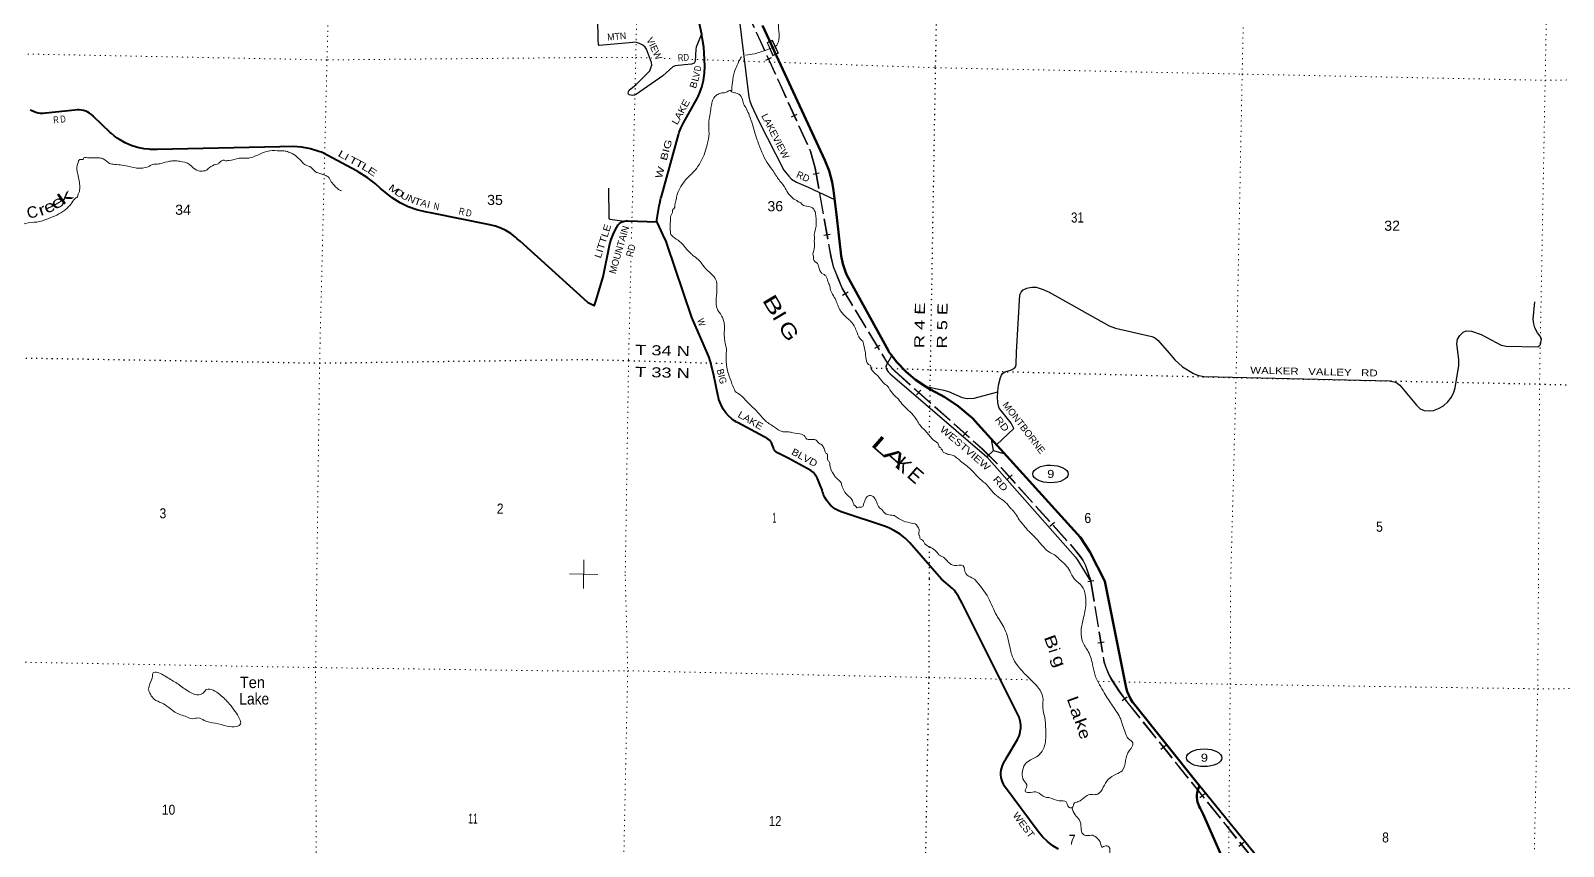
# Model space of a CAD drawing. Header units: feet. Extents: x -493433 to -244333, y 184684 to 373072.
# Drawn here: x -316036 to -289216, y 318790 to 333065 of the extents above; entities that cross this region are included whole.
import ezdxf
from ezdxf.enums import TextEntityAlignment as Align

# ---------------------------------------------------------------- set-up
doc = ezdxf.new("R2010")
doc.units = ezdxf.units.FT
doc.header["$LTSCALE"] = 60
doc.linetypes.add('DOTTED', pattern=[1.5, 0.3, -1.2])
doc.linetypes.add('LONG_DASHED', pattern=[7.5, 6, -1.5])
for name, color, linetype, lineweight in [('17', 7, 'Continuous', 25), ('23', 7, 'Continuous', 70), ('26', 7, 'Continuous', 40), ('27', 7, 'Continuous', 13), ('29', 7, 'Continuous', 25), ('30', 7, 'Continuous', 13), ('39', 7, 'Continuous', 13), ('4', 7, 'Continuous', 13), ('41', 7, 'Continuous', 13), ('59', 7, 'Continuous', 13), ('6', 7, 'DOTTED', 25), ('63', 7, 'Continuous', 25), ('7', 7, 'DOTTED', 13)]:
    doc.layers.add(name, color=color, linetype=linetype, lineweight=lineweight)

msp = doc.modelspace()

# ---------------------------------------------------------------- linework, layer by layer
at = {"layer": '17'}
for centre in [(-298190.39, 325306.55), (-295501.97, 320340.48)]:
    msp.add_ellipse(centre, major_axis=(-309.24, 1), ratio=0.500121, dxfattribs=at)
at = {"layer": '23'}
for points in [[(-297238.27, 323429.73), (-297501.01, 323945.63), (-297664.8, 324197.98), (-299065.16, 325742.53), (-299514.42, 326239.17), (-299537.11, 326264.25), (-299562.04, 326288.15), (-299588.97, 326313.98), (-299805.3, 326495.78), (-300039.45, 326653.97), (-300288.85, 326786.82), (-300364.25, 326830.29), (-300550.26, 326956.36), (-300722.08, 327101.18), (-300877.82, 327263.17), (-300994.51, 327413.21), (-301023.87, 327450.97), (-301026.15, 327459.54), (-301751.63, 328787.21), (-301776.92, 328846.54), (-301823.23, 328982.97), (-301855.02, 329123.48), (-301936.71, 329850.29), (-301985.81, 330269.67), (-302010.45, 330410.92), (-302063.6, 330609.48), (-302137.21, 330801.39), (-302985.4, 332625.47), (-302996.76, 332649.91), (-303115.62, 332905.53), (-303231.14, 333153.97)], [(-295582.59, 319848.82), (-296738.51, 321296.4), (-296752.84, 321315.39), (-296790.55, 321373.41), (-296821.99, 321435.06), (-296846.82, 321499.66), (-296864.75, 321566.49), (-297238.27, 323429.73)], [(-295095.61, 318382.4), (-295516.58, 319351.74), (-295570.67, 319457.3), (-295586.07, 319485.39), (-295602.75, 319523.82), (-295615.31, 319563.8), (-295623.63, 319604.86), (-295627.61, 319646.57), (-295627.21, 319688.47), (-295622.43, 319730.09), (-295613.33, 319770.99), (-295600, 319810.71), (-295582.59, 319848.82)]]:
    msp.add_lwpolyline(points, dxfattribs=at)
at = {"layer": '26'}
msp.add_line((-305074.34, 329721.03), (-305075.4, 329721.06), dxfattribs=at)
for points in [[(-305077.78, 329754.87), (-305036.31, 329997.7), (-305032.01, 330022.87), (-305026.29, 330047.7), (-305011.63, 330111.28), (-305005.88, 330136.23), (-304998.93, 330161.28), (-304699.41, 331239.59), (-304685.17, 331288.07), (-304652.87, 331371.97), (-304611.98, 331452.03), (-304369.82, 331890.93), (-304356.06, 331915.88), (-304344.5, 331940.93), (-304337.52, 331956.05), (-304293.11, 332073.51), (-304261.22, 332194.98), (-304242.2, 332319.12), (-304236.26, 332444.56), (-304251.35, 332674.08), (-304258.85, 332775.33), (-304285.27, 332946.56), (-304289.12, 332971.52), (-304293.92, 332996.56), (-304335.12, 333211.35)], [(-306292.69, 328315.77), (-307471.53, 329378.74), (-307496.16, 329400.95), (-307521.53, 329424.51), (-307552.17, 329452.97), (-307632.16, 329514.64), (-307718.16, 329567.61), (-307809.23, 329611.31), (-307904.36, 329645.24), (-307977.52, 329662.99), (-308002.27, 329668.99), (-308027.52, 329674.09), (-309007.96, 329871.98), (-309132.29, 329893.86), (-309277.53, 329930.05), (-309428.24, 329984.3), (-309572.46, 330054), (-309708.6, 330138.39), (-309921.44, 330307.84), (-310004.05, 330384.48), (-310029.11, 330407.72), (-310054.05, 330426.63), (-310148.24, 330498.01), (-310286.64, 330583.92), (-310311.53, 330599.37), (-310336.64, 330612.71), (-310838.02, 330879.06), (-310948.93, 330935.97), (-310993.27, 330952.73), (-311140.34, 330997.05), (-311291.23, 331025.76), (-311444.29, 331038.54), (-311676.72, 331033.67), (-313824.93, 330984.18), (-313912.31, 330987.31), (-313937.15, 330988.2), (-313962.31, 330990.64), (-314052.37, 330999.34), (-314165.64, 331022.43), (-314275.88, 331057.24), (-314381.87, 331103.37), (-314482.46, 331160.34), (-314520.79, 331186.7), (-314548.51, 331205.76), (-314570.79, 331221.13), (-314624.03, 331263.42), (-314644.7, 331281.36), (-314934.86, 331563.09), (-314943.46, 331571.84), (-314972.33, 331597.42), (-315003.71, 331619.84), (-315037.27, 331638.86), (-315072.64, 331654.27), (-315109.42, 331665.89), (-315147.21, 331673.61), (-315185.6, 331677.34), (-315224.17, 331677.03), (-315262.5, 331672.69), (-315770.71, 331619.32), (-315774.57, 331618.85), (-315818.3, 331616.01), (-315862.08, 331617.76), (-315905.45, 331624.08), (-315947.91, 331634.89), (-315989.01, 331650.09), (-316028.3, 331669.5), (-316040.34, 331677.11)], [(-306292.69, 328315.77), (-306197.74, 328265.29), (-306173.46, 328251.74), (-306163.44, 328278.67), (-306144.38, 328329.87), (-306015.07, 328755.33), (-305898.32, 329337.09), (-305878.54, 329410.73), (-305845.44, 329499.53), (-305803.23, 329584.38), (-305752.38, 329664.36), (-305742.13, 329677.18), (-305729.66, 329689.92), (-305715.93, 329701.29), (-305701.08, 329711.15), (-305685.28, 329719.41), (-305668.71, 329725.98), (-305651.54, 329730.77), (-305641.18, 329732.53), (-305616.18, 329734.87), (-305591.18, 329734.23), (-305075.4, 329721.06)], [(-305075.4, 329721.06), (-305075.61, 329721.57), (-305077.43, 329727.74), (-305078.6, 329734.06), (-305079.11, 329740.48), (-305078.94, 329746.91), (-305078.1, 329753.29), (-305077.78, 329754.88)], [(-300094.92, 323468.03), (-300653.53, 324104.22), (-300734.12, 324182.86), (-300822.49, 324252.64), (-300917.66, 324312.81), (-301018.61, 324362.69), (-301096.38, 324392.66), (-301817.49, 324633.93), (-301852.29, 324645.34), (-301902.98, 324667), (-301951.12, 324693.84), (-301996.2, 324725.56), (-302037.72, 324761.83), (-302075.22, 324802.23), (-302108.29, 324846.34), (-302136.56, 324893.66), (-302159.74, 324943.67), (-302169.02, 324970.83), (-302177.55, 324995.79), (-302184.51, 325020.83), (-302185.35, 325023.86), (-302188.06, 325030.89), (-302197.6, 325055.65), (-302208.36, 325080.89), (-302270.15, 325225.79), (-302280.85, 325250.88), (-302294.2, 325275.79), (-302302.41, 325289.47), (-302319.09, 325311.63), (-302338, 325331.92), (-302358.93, 325350.13), (-302381.65, 325366.04), (-302767.73, 325575.78), (-302943, 325663.17), (-302967.94, 325675.61), (-302993, 325692.2), (-302995.7, 325694.3), (-303006.09, 325704.31), (-303015.38, 325715.34), (-303023.46, 325727.29), (-303030.25, 325740.01), (-303031.15, 325742.23), (-303039.64, 325767.18), (-303049.99, 325792.23), (-303063.34, 325824.53), (-303073.68, 325849.55), (-303091.04, 325874.53), (-303091.78, 325875.58), (-303109.99, 325896.33), (-303130.27, 325915.06), (-303151.12, 325930.62), (-303165.57, 325939.32), (-303201.12, 325957.86), (-303273.82, 325995.76), (-303668.23, 326205.57), (-303688.76, 326216.28), (-303692.6, 326218.74), (-303717.53, 326234.68), (-303742.6, 326253.54), (-303768.08, 326272.71), (-303822.13, 326322.3), (-303870.69, 326377.27), (-303913.24, 326437.01), (-303949.31, 326500.87), (-303978.51, 326568.16), (-303992.66, 326613.13), (-304001.92, 326642.58), (-304006.17, 326663.13), (-304087.85, 327057.99), (-304146.46, 327288.21), (-304163.13, 327344), (-304192.07, 327416), (-304468.86, 328047.64), (-304903.42, 329339.78), (-304917.64, 329382.01), (-304937.11, 329424.84), (-305066.44, 329704.67), (-305070.08, 329709.97), (-305073.15, 329715.63), (-305075.4, 329721.06)], [(-298048.47, 318737.9), (-298149.65, 318801.71), (-298243.61, 318875.74), (-298329.31, 318959.19), (-298405.82, 319051.13), (-298992.13, 319841.66), (-299013.15, 319878), (-299030.26, 319916.34), (-299043.27, 319956.26), (-299052.04, 319997.32), (-299056.47, 320039.06), (-299056.5, 320081.05), (-299052.15, 320122.8), (-299043.46, 320163.88), (-299030.52, 320203.82), (-299013.48, 320242.19), (-298992.52, 320278.56), (-298983.34, 320292.11), (-298946.81, 320355.63), (-298768.3, 320659.6), (-298766.75, 320662.51), (-298745.57, 320708.25), (-298729.29, 320755.96), (-298718.08, 320805.1), (-298712.08, 320855.15), (-298711.33, 320905.55), (-298715.86, 320955.76), (-298725.61, 321005.21), (-298740.48, 321053.38), (-298760.3, 321099.72), (-299736.6, 323048.47), (-299799.44, 323159.67), (-299843.75, 323231.08), (-299850.51, 323241.36), (-299875.93, 323274.81), (-299904.7, 323305.42), (-300094.92, 323468.03)], [(-294415.41, 318413.36), (-295582.59, 319848.82)]]:
    msp.add_lwpolyline(points, dxfattribs=at)
at = {"layer": '29'}
msp.add_line((-299188.83, 325720.22), (-298987.21, 325656.56), dxfattribs=at)
for points in [[(-303741.01, 333666), (-303651.97, 333369.52), (-303470.53, 331899.35), (-303449.93, 331833.51), (-303420.89, 331754.49), (-303294.02, 331482.34), (-302855.45, 330625.44), (-302771.35, 330516.98), (-302721.71, 330467.31), (-302633.64, 330414.09), (-302432.85, 330324.44), (-301967.11, 330109.97)], [(-304300.05, 332992.02), (-304388.99, 332778.85), (-304395.98, 332738.93), (-304409.68, 332532.6), (-304426.23, 332499.27), (-304469.67, 332480.86), (-304593.95, 332466.93), (-304755.14, 332451.89), (-304797.94, 332431.42), (-304974.89, 332274.05), (-305435.49, 331953.81), (-305470.87, 331936.61), (-305510.18, 331932.47), (-305530.86, 331934.54), (-305560.44, 331942.66), (-305574.3, 331953.16), (-305582.58, 331963.51), (-305577.08, 331999.62), (-305561.89, 332021.45), (-305443.16, 332125.69), (-305241.17, 332318.82), (-305204.03, 332362.91), (-305181.27, 332412.57), (-305168.86, 332462.24), (-305170.01, 332506.99), (-305259.87, 332739.54), (-305283.72, 332778.38), (-305321.93, 332809.91), (-305383.99, 332838.88), (-305431.57, 332857.5), (-305456.39, 332861.64), (-305498.79, 332860.29), (-306089.28, 332807.78), (-306099.72, 332820.25), (-306104.89, 332905.11), (-306112.14, 333281.74)], [(-305926.09, 330311.63), (-305917.34, 329788.24), (-305915.62, 329774.06), (-305901.83, 329765.64), (-305644.63, 329732.67)], [(-299111.55, 326746.27), (-299098.97, 326861.69), (-299066.47, 326994.82), (-299049.92, 327036.22), (-299030.15, 327066.34), (-299012.68, 327079.68), (-298983.73, 327094.16), (-298869.75, 327127.14), (-298818.24, 327160.38), (-298797.55, 327189.35), (-298790.81, 327226.25), (-298787.45, 327436.25), (-298725.54, 328442.75), (-298704.45, 328491.03), (-298667.22, 328528.28), (-298605.16, 328561.39), (-298551.33, 328571.9), (-298514.14, 328577.95), (-298439.67, 328577.95), (-298319, 328536.03), (-298216.26, 328486.89), (-297161.02, 327898.24), (-297053.7, 327857.78), (-296416.57, 327712.92), (-296367.98, 327693.4), (-296313.14, 327650.84), (-296113.6, 327418.64), (-296015.26, 327303.17), (-295882.87, 327183.14), (-295690.38, 327063.08), (-295618.09, 327034.15), (-295506.69, 327012.22), (-292262.8, 326938.95), (-292146.96, 326914.11), (-292080.15, 326863.46), (-291787.03, 326508.51), (-291718.76, 326448.78), (-291650.5, 326417.45), (-291563.62, 326409.18), (-291489.15, 326417.45), (-291400.99, 326451.26), (-291315.39, 326500.23), (-291236.78, 326570.59), (-291170.58, 326653.37), (-291130.22, 326739.7), (-291108.53, 326814.78), (-291046.47, 327207.98), (-291045.29, 327309.32), (-291078.41, 327586.86), (-291067.15, 327663.25), (-291029.92, 327729.47), (-290967.86, 327787.42), (-290913.88, 327809.16), (-290823.06, 327803.97), (-290656.05, 327748.44), (-290301.77, 327559.78), (-290214.88, 327543.95), (-289664.64, 327530.8), (-289643.95, 327543.22), (-289614.99, 327572.19), (-289598.44, 327667.39), (-289619.13, 327721.19), (-289670.09, 327775.32), (-289714.29, 327861.91), (-289734.97, 327932.27), (-289744.44, 328013.44), (-289712.48, 328319.72)], [(-300967.85, 327378.94), (-301058.16, 327215.57), (-301068.9, 327183.13), (-301066.83, 327158.3), (-301054.42, 327127.26), (-301029.6, 327092.08), (-300998.56, 327058.97), (-300913.12, 326989.89), (-299305.69, 325606.05), (-297751.92, 323853.83), (-297709.47, 323793.42), (-297489.17, 323433.07)], [(-300373.39, 326836.48), (-300055.12, 326776.08), (-299972.52, 326750.63), (-299736.69, 326647.25), (-299649.82, 326626.47), (-299527.91, 326634.17), (-299111.55, 326746.27)], [(-299132.44, 325816.9), (-298832.34, 326105.29), (-298880.36, 326193.31), (-299086.67, 326460.85), (-299100.6, 326501.27), (-299109.91, 326560.25), (-299114.83, 326648.64), (-299111.55, 326746.27)], [(-299305.69, 325606.05), (-299188.83, 325720.22), (-299222.28, 325916.22)]]:
    msp.add_lwpolyline(points, dxfattribs=at)
at = {"layer": '39'}
msp.add_line((-303714.75, 331976.43), (-303771.94, 331995.79), dxfattribs=at)
for centre, radius, start, end in [((-301343.99, 324843.11), 87.19, 21.63669, 152.16821), ((-300670.05, 324286.36), 185.22, 14.76431, 53.5414)]:
    msp.add_arc(centre, radius, start, end, dxfattribs=at)
for points in [[(-303174.53, 335631.29), (-303198.74, 335493.92), (-303218.93, 335433.31), (-303279.56, 335316.12), (-303328.1, 335271.67), (-303404.98, 335247.4), (-303433.29, 335223.15), (-303461.58, 335166.57), (-303465.59, 335097.9), (-303469.62, 335073.65), (-303489.82, 335021.12), (-303538.35, 334956.46), (-303570.71, 334932.21), (-303675.9, 334891.77), (-303736.57, 334843.27), (-303772.95, 334774.57), (-303760.77, 334705.9), (-303708.1, 334596.83), (-303683.76, 334503.92), (-303679.69, 334463.52), (-303614.84, 334301.93), (-303594.51, 334193.32), (-303497.3, 334031.28), (-303444.66, 333974.73), (-303262.47, 333841.46), (-303141.01, 333768.78), (-303072.2, 333744.56), (-303043.87, 333740.54), (-303015.54, 333732.46), (-303003.4, 333736.51), (-302971.02, 333728.44), (-302914.37, 333744.61), (-302894.14, 333740.58), (-302869.84, 333708.27), (-302865.77, 333679.99), (-302857.63, 333607.27), (-302861.64, 333550.7), (-302893.94, 333413.33), (-302934.35, 333320.4), (-302946.45, 333259.79), (-302946.43, 333235.55), (-302950.43, 333150.7), (-302938.17, 332956.78), (-302950.26, 332884.05), (-302966.43, 332835.57), (-303002.82, 332791.12), (-303004.39, 332790.49)], [(-303596.79, 332605.55), (-303601.63, 332601.04), (-303621.85, 332568.71), (-303718.84, 332350.51), (-303755.14, 332160.62), (-303771.23, 331994.97)], [(-303004.39, 332790.49), (-303152.51, 332730.47), (-303371.01, 332661.72), (-303524.86, 332635.18)], [(-303771.23, 331994.97), (-303775.29, 332007.09), (-303807.67, 332015.16), (-303848.11, 331994.94), (-303916.9, 331974.73), (-303941.19, 331974.71), (-304009.96, 331950.45), (-304074.69, 331897.91), (-304098.94, 331853.46), (-304119.13, 331788.81), (-304135.25, 331687.81), (-304171.5, 331409.03), (-304167.34, 331215.11), (-304179.43, 331150.46), (-304203.65, 331045.42), (-304320.82, 330750.45), (-304381.46, 330657.51), (-304474.48, 330556.48), (-304510.88, 330520.11), (-304567.5, 330463.53), (-304656.45, 330338.26), (-304725.15, 330196.83), (-304741.28, 330107.95), (-304761.46, 330019.06), (-304785.69, 329942.29), (-304797.83, 329934.21), (-304801.85, 329897.85), (-304822.06, 329849.36), (-304842.23, 329744.31), (-304842.1, 329534.24), (-304838.03, 329509.99), (-304797.53, 329461.53), (-304680.12, 329376.73), (-304473.6, 329154.59), (-304429.06, 329118.25), (-304331.89, 329037.48), (-304250.89, 328932.47), (-304125.37, 328807.27), (-304040.31, 328694.18), (-304028.13, 328629.54), (-304031.93, 328233.62), (-304023.82, 328201.31), (-303946.86, 328076.09), (-303918.49, 328015.51), (-303898.11, 327789.28), (-303902.14, 327761), (-303889.92, 327639.81), (-303891.51, 327617.4)], [(-303714.75, 331976.43), (-303702.42, 331974.79), (-303601.21, 331914.23), (-303568.77, 331805.16), (-303524.21, 331720.33), (-303430.99, 331502.19), (-303333.67, 331183.06), (-303293.13, 331073.99), (-303127, 330722.56), (-303017.65, 330573.11), (-302969.03, 330492.33), (-302847.53, 330334.81), (-302786.76, 330229.78), (-302721.97, 330157.09), (-302665.29, 330108.62), (-302620.76, 330084.39), (-302604.56, 330068.24), (-302560.04, 330052.1), (-302551.94, 330039.98), (-302353.6, 329963.28), (-302317.14, 329910.78), (-302304.98, 329874.42), (-302292.79, 329781.5), (-302292.71, 329644.14), (-302320.91, 329450.21), (-302316.84, 329417.9), (-302324.92, 329389.61), (-302320.85, 329349.21), (-302332.91, 329219.93), (-302345.01, 329143.16), (-302336.89, 329114.89), (-302336.87, 329070.45), (-302268.49, 328989.14)], [(-314565.54, 330724.08), (-314305.38, 330688.16), (-314144.11, 330656.87), (-314057.25, 330664.42), (-313954.08, 330696.11), (-313905.44, 330724.09), (-313848.87, 330729.8), (-313749.89, 330741.32), (-313608.32, 330778.84), (-313545.69, 330786.54), (-313525.49, 330788.44), (-313432.69, 330779.79), (-313253.42, 330722.13), (-313213.3, 330685.53), (-313098.76, 330610.09), (-313009.94, 330609.55), (-312979.63, 330613.4), (-312910.63, 330665.49), (-312793.16, 330723.36), (-312750.67, 330737.24), (-312712.05, 330777.4), (-312677.6, 330795.37), (-312651.35, 330797.23), (-312629.21, 330787), (-312572.64, 330794.73), (-312562.54, 330794.67), (-312388.68, 330831.99), (-312322.04, 330835.62), (-312219.09, 330835), (-312176.63, 330844.84), (-311976.22, 330926.43), (-311848.81, 330962.01), (-311681.24, 330963), (-311582.37, 330958.36), (-311542.06, 330948.01), (-311461.53, 330917.22), (-311252.82, 330736.16), (-311226.73, 330715.8), (-311128.11, 330672.77), (-311094.05, 330634.19), (-311007.65, 330575.08), (-310941.17, 330556.5), (-310925.06, 330550.34), (-310854.61, 330521.62), (-310812.44, 330489.05), (-310788.52, 330444.45), (-310724.5, 330361.24), (-310616.11, 330269.69), (-310595.97, 330263.5)], [(-320182.91, 323747.76), (-320180.32, 323763.15), (-320168.02, 323791.36), (-320159.93, 323793.33), (-320143.2, 323878.07), (-320091.74, 324025.2), (-320048.27, 324184.51), (-319980.59, 324341.65), (-319953.04, 324533.37), (-319935.01, 324812.01), (-319940.01, 324965.56), (-319920.55, 325157.32), (-319887.32, 325294.48), (-319854.22, 325411.43), (-319753.43, 325687.55), (-319751.29, 325705.71), (-319714.26, 325808.51), (-319670.47, 326014.26), (-319661.96, 326078.86), (-319612.19, 326272.46), (-319573.14, 326375.25), (-319556.17, 326496.34), (-319543.71, 326546.76), (-319550.83, 326688.19), (-319529.6, 326841.58), (-319508.9, 326918.22), (-319496.04, 327027.21), (-319432.72, 327137.93), (-319379.53, 327240.62), (-319344.49, 327347.46), (-319295.58, 327415.84), (-319283.34, 327433.95), (-319232.36, 327508.38), (-319045.22, 327719.34), (-318996.53, 327755.4), (-318671.61, 328040.26), (-318610.63, 328102.51), (-318572.08, 328130.56), (-318503.61, 328200.65), (-318468.2, 328236.08), (-318366.92, 328319.19), (-318257.4, 328395.28), (-318115.56, 328473.21), (-317890.93, 328554.66), (-317619.75, 328656.02), (-317500.2, 328721.96), (-317429.43, 328739.71), (-317405.14, 328749.66), (-317374.81, 328757.56), (-317277.52, 328813.53), (-317234.52, 328904.16), (-317222.33, 328914.19), (-317171.37, 328988.61), (-317068.13, 329030.41), (-317039.73, 329050.43), (-316974.61, 329126.8), (-316904.59, 329330.39), (-316869.93, 329380.67), (-316859.81, 329384.65), (-316778.73, 329434.67), (-316712.03, 329446.38), (-316669.21, 329508.73), (-316658.99, 329526.85), (-316601.91, 329609.32), (-316553.29, 329635.29), (-316436.29, 329622.46), (-316367.71, 329615.98), (-316248.31, 329659.7), (-316201.82, 329667.49), (-316131.02, 329689.28), (-315926.95, 329716.32), (-315829.91, 329737.95), (-315771.22, 329759.81), (-315471.51, 329899.38), (-315408.58, 329949.5), (-315385.18, 329972.21), (-315333.36, 330027.82), (-315258, 330126.34), (-315211.25, 330172.52), (-315209.12, 330188.67), (-315188.6, 330237.02), (-315178.11, 330295.53), (-315204.81, 330523.95), (-315226.25, 330635.18), (-315201.05, 330778.45), (-315188.79, 330800.6), (-315160.46, 330810.52), (-315124.12, 330812.32), (-315111.96, 330818.3), (-315111.89, 330828.41), (-315035.11, 330840.06), (-314857.46, 330841), (-314829.22, 330836.78), (-314768.74, 330824.29), (-314656.26, 330742.81), (-314565.54, 330724.08)], [(-302268.49, 328989.14), (-302248.25, 328943.3), (-302223.87, 328866.96), (-302188.67, 328814.69), (-302140.49, 328788.69), (-302107.34, 328753.89)], [(-302107.34, 328753.89), (-302073.57, 328650.37), (-302049.25, 328585.74), (-302045.18, 328549.38), (-302004.66, 328452.43), (-301947.95, 328351.45), (-301911.47, 328258.54), (-301858.8, 328157.56), (-301733.27, 328020.25), (-301708.98, 328000.05), (-301668.48, 327959.67), (-301575.31, 327781.93), (-301490.24, 327644.6), (-301474.04, 327632.49), (-301469.98, 327616.32), (-301433.48, 327458.78), (-301348.34, 327208.33), (-301340.25, 327204.29), (-301336.19, 327176.02), (-301307.82, 327119.47), (-301267.33, 327071), (-301210.64, 327022.54), (-301117.51, 326909.45), (-301044.62, 326840.79), (-300955.52, 326719.62), (-300906.93, 326667.12), (-300874.54, 326638.85), (-300789.5, 326533.83), (-300566.79, 326303.63), (-300457.44, 326142.07), (-300360.26, 326041.1), (-300234.73, 325899.74), (-300149.71, 325818.97), (-300125.39, 325770.5), (-300101.11, 325754.34), (-300101.1, 325734.14), (-300093, 325734.15), (-300076.79, 325701.83), (-300028.22, 325669.52), (-299959.41, 325645.31), (-299910.85, 325637.25), (-299785.35, 325552.44), (-299607.21, 325407.06), (-299437.16, 325233.4), (-299287.35, 325096.08), (-299165.87, 324954.73), (-298931.05, 324760.87), (-298898.66, 324716.45), (-298858.16, 324680.1), (-298720.47, 324482.19), (-298675.93, 324429.69), (-298590.89, 324324.68), (-298481.57, 324219.67), (-298303.4, 324017.73), (-298210.28, 323936.96), (-298121.24, 323892.54), (-298036.21, 323815.81)], [(-303891.51, 327617.4), (-303878.16, 327575.86), (-303872.54, 327542.04), (-303862.53, 327501.66), (-303861.32, 327477.64), (-303861.37, 327455.76)], [(-303861.37, 327455.76), (-303865.92, 327291.93), (-303825.53, 327060.56), (-303763.55, 326886.08), (-303707.44, 326750.7)], [(-302802.99, 326041.58), (-302885.86, 326048.01), (-303017.29, 326126.04), (-303175.08, 326234.53), (-303315.62, 326391.17), (-303482.38, 326552.05), (-303614.08, 326686.89), (-303707.44, 326750.7)], [(-302802.99, 326041.58), (-302772.06, 326044.4), (-302735.64, 326036.33), (-302573.76, 326008.1), (-302484.7, 325959.65), (-302472.54, 325931.38), (-302371.37, 325911.21), (-302355.17, 325911.22), (-302290.43, 325899.11), (-302262.07, 325862.77), (-302193.25, 325814.31), (-302152.75, 325753.72), (-302136.54, 325709.29)], [(-302136.54, 325709.29), (-302112.23, 325664.86), (-302100.08, 325656.78), (-302091.95, 325592.14), (-302079.79, 325539.63), (-302063.58, 325519.43), (-302051.4, 325454.8), (-301982.51, 325297.26), (-301946.07, 325244.76), (-301885.33, 325192.26), (-301848.88, 325139.76), (-301840.77, 325107.44), (-301800.24, 325010.49), (-301788.09, 324986.26), (-301654.47, 324840.87), (-301609.89, 324747.97), (-301585.61, 324727.77), (-301585.6, 324715.66), (-301545.14, 324723.74), (-301484.44, 324731.85), (-301460.19, 324776.29), (-301421.09, 324883.82)], [(-301262.94, 324875.26), (-301253.86, 324857.15), (-301229.56, 324812.72), (-301184.98, 324715.77), (-301164.75, 324703.66), (-301087.8, 324618.84), (-300990.67, 324586.56), (-300905.68, 324570.42), (-300873.29, 324546.2), (-300559.98, 324435.32)], [(-300490.94, 324333.56), (-300488.73, 324303.92), (-300488.69, 324231.2), (-300480.58, 324223.13), (-300472.46, 324174.65), (-300448.17, 324162.54), (-300387.42, 324085.8), (-300342.9, 324049.46), (-300261.94, 324009.08), (-300168.82, 323928.31), (-300132.37, 323883.89), (-300091.9, 323863.7), (-299997.48, 323784.47), (-299941.72, 323732.2), (-299872.02, 323707.81), (-299718.69, 323697.35), (-299673.38, 323564.92), (-299565.12, 323489.5), (-299522.67, 323465.58), (-299513.71, 323460.2)], [(-298036.21, 323815.81), (-297849.96, 323609.83), (-297772.99, 323468.46), (-297740.53, 323436.67)], [(-299513.71, 323460.2), (-299276.22, 323135.67), (-299131.85, 322829.55), (-298992.87, 322594.11), (-298902.98, 322282.46), (-298838.4, 322069.93), (-298740.96, 321921.67), (-298579.25, 321748.57), (-298397.53, 321557.11), (-298324.35, 321403.03), (-298324.09, 321211.31), (-298291.33, 321045.52), (-298273.16, 320827.39), (-298293.81, 320553.13), (-298406.31, 320376.63), (-298538.03, 320303.24), (-298635.49, 320227.5), (-298683.28, 320072.57), (-298658.25, 319943.17), (-298602.73, 319841.73), (-298633.74, 319757.27), (-298575.52, 319730.47), (-298444.36, 319743.33), (-298334.08, 319677.68), (-298275.87, 319648.87), (-298203.37, 319640.09), (-298040.55, 319588.07), (-297913.71, 319568.67), (-297894.03, 319516.01), (-297850.16, 319463.12), (-297801.64, 319478.8), (-297780.96, 319535.1), (-297704.01, 319572.7), (-297586.33, 319654.3), (-297503.29, 319695.88), (-297448.86, 319695.35), (-297368.15, 319702.64), (-297266.23, 319824.76), (-297178.29, 319961.13), (-297038.35, 320052.61), (-296934.96, 320114.17), (-296876.9, 320291.2), (-296812.84, 320462.11), (-296753.56, 320550.33), (-296749.09, 320598.72), (-296825.03, 320672.11), (-296890.33, 320805.93), (-296933.54, 320931.47), (-296961.01, 321014.48), (-297104.03, 321247.94), (-297249.1, 321477.38), (-297399.75, 321759.35), (-297448.45, 321945.49), (-297530.81, 322198.54), (-297630, 322375.07), (-297654.69, 322540.79), (-297618.37, 322764.45), (-297569.55, 323032.38), (-297576.47, 323157.56), (-297619.46, 323307.32), (-297740.53, 323436.67)], [(-313977.08, 321538.25), (-313945.23, 321644.9), (-313903.06, 321767.55), (-313892.11, 321826), (-313863.64, 321839.73), (-313821.32, 321835.08), (-313613, 321724.98), (-313428.96, 321611.19), (-313237.09, 321481.11), (-313090.29, 321442.62), (-313013.07, 321477.88), (-312951.63, 321537.62), (-312844.88, 321521.94), (-312722.87, 321445.41), (-312555.74, 321279.32), (-312454.72, 321148.54), (-312381.85, 321024.22), (-312363.01, 320933.01), (-312428.27, 320887.48), (-312599.76, 320893.99), (-312806.95, 320943.45), (-312997.96, 320994.7), (-313104.33, 321036.65), (-313199.39, 321023.88), (-313307.93, 321055.75), (-313510.58, 321139.5), (-313620.39, 321221.92), (-313746.41, 321300.52), (-313874.65, 321365.01), (-313940.01, 321450.83), (-313977.08, 321538.25)], [(-297813.84, 319466.81), (-297760.58, 319339.15), (-297682.79, 319247.59), (-297655.8, 319112.11), (-297626.52, 319006.89), (-297552.19, 318977.92), (-297451.34, 318983), (-297369.19, 318927.71), (-297313.52, 318842.42), (-297291.93, 318777.63), (-297221.17, 318799.14), (-297160.97, 318768.29), (-297151.58, 318693.53), (-297136.11, 318620.73), (-297035.82, 318565.27), (-296907.54, 318483.31), (-296818.02, 318351.27), (-296724, 318271.65), (-296649.85, 318222.5), (-296574.62, 318292.41), (-296461.3, 318337.72), (-296296.04, 318332.09), (-296161.43, 318280.33), (-296048.21, 318095.59), (-295943.41, 317870.57), (-295837.6, 317756.54), (-295804.64, 317612.94), (-295739.04, 317511.4), (-295632.64, 317461.94), (-295585.42, 317334.34), (-295598.4, 317237.6), (-295504.6, 317133.77), (-295261.54, 317036.57), (-295169.18, 316995.31), (-295156.16, 316876.12), (-295209.77, 316745.47), (-295168.21, 316660.3), (-295069.4, 316663.38), (-294988.87, 316650.5), (-294896.65, 316588.88)]]:
    msp.add_spline(points, degree=3, dxfattribs=at)
at = {"layer": '4'}
for p, q in [((-306354.93, 323803.28), (-306361.46, 323303.32)), ((-306108.21, 323550.03), (-306608.17, 323556.56))]:
    msp.add_line(p, q, dxfattribs=at)
at = {"layer": '59'}
for points in [[(-303047.49, 332627.13), (-303150.77, 332857.13), (-303103.07, 332878.55), (-303054.17, 332900.51), (-302950.9, 332670.5), (-302996.76, 332649.91)], [(-303140.19, 332853.11), (-303099.79, 332871.25), (-303058.19, 332889.93), (-302961.48, 332674.52), (-303000.04, 332657.21), (-303043.47, 332637.71)]]:
    msp.add_lwpolyline(points, close=True, dxfattribs=at)
at = {"layer": '6'}
for p, q in [((-306306.51, 327311.18), (-305573.04, 327292.28)), ((-305573.04, 327292.28), (-303861, 327240.41)), ((-300313.74, 324034.44), (-300315.39, 323471))]:
    msp.add_line(p, q, dxfattribs=at)
for points in [[(-300108.05, 337673.03), (-300206.11, 332416.73), (-300296.06, 327132.36)], [(-316298.36, 327339.55), (-310979.93, 327248.5), (-306306.51, 327311.18)], [(-301330.99, 327163.74), (-300296.06, 327132.36), (-300313.87, 325989.13)], [(-300296.06, 327132.36), (-294942.23, 326992.45), (-289632.93, 326880.56), (-284347.9, 326736.13)], [(-300315.39, 323471), (-300321, 321744.95), (-300419, 316363.95), (-300518, 310970.95), (-300606, 305637.95), (-300617.28, 305030.52)]]:
    msp.add_lwpolyline(points, dxfattribs=at)
at = {"layer": '63'}
for p, q in [((-303174.25, 332548.53), (-303073.55, 332594.29)), ((-302724.3, 331558.11), (-302623.6, 331603.86)), ((-302345.64, 330556.34), (-302236.74, 330575.71)), ((-302155.08, 329485.31), (-302046.18, 329504.69)), ((-301827.49, 328437.07), (-301732.88, 328494.39)), ((-301263.81, 327506.66), (-301169.21, 327563.98)), ((-300532.03, 326693.25), (-300458.66, 326776.02)), ((-299717.97, 325971.66), (-299644.6, 326054.43)), ((-298943.52, 325217.25), (-298861.24, 325291.18)), ((-298199.63, 324391.31), (-298117.36, 324465.24)), ((-297538.82, 323423.78), (-297429.68, 323441.75)), ((-297362.12, 322350.39), (-297252.98, 322368.35)), ((-296937.65, 321343.41), (-296848.63, 321409.06)), ((-296257.65, 320491.71), (-296171.4, 320560.96)), ((-295576.6, 319643.44), (-295490.35, 319712.69)), ((-294895.55, 318795.17), (-294809.3, 318864.41))]:
    msp.add_line(p, q, dxfattribs=at)
at = {"layer": '63', "linetype": 'LONG_DASHED'}
for points in [[(-306137.78, 339563.97), (-303524.31, 333451.07), (-302392.24, 330959.18), (-302308.61, 330659.92), (-302030.31, 329095.72), (-301990.47, 328938.6), (-301896.2, 328697.43), (-301839.13, 328561.66), (-301046.69, 327253.66), (-300908.58, 327107.1), (-300551.91, 326783.84), (-299374.45, 325740.12), (-299045.64, 325412.58), (-297785.78, 324010.54), (-297672.29, 323867.55), (-297621.67, 323795.81), (-297575.23, 323702.88), (-297485.28, 323434.37)], [(-297485.12, 323433.74), (-297251.45, 322014.25), (-297213.1, 321905.74), (-297165.75, 321788.53), (-297124.6, 321714.83), (-296983.25, 321497.26), (-296851.69, 321318.83), (-293649.18, 317329.97)]]:
    msp.add_lwpolyline(points, dxfattribs=at)
at = {"layer": '63', "linetype": 'LONG_DASHED', "lineweight": 13}
for points in [[(-306137.55, 339565.42), (-303528.06, 333449.42), (-302396.1, 330957.77), (-302312.61, 330659.01), (-302034.32, 329094.86), (-301994.38, 328937.34), (-301900, 328695.89), (-301842.79, 328559.79), (-301049.97, 327251.16), (-300911.45, 327104.17), (-300554.65, 326780.79), (-299377.26, 325737.13), (-299048.61, 325409.76), (-297788.91, 324007.89), (-297675.57, 323865.09), (-297625.2, 323793.7), (-297579.03, 323701.3), (-297489.17, 323433.07)], [(-297489.17, 323433.07), (-297255.44, 322013.23), (-297216.94, 321904.29), (-297169.46, 321786.76), (-297128.11, 321712.71), (-296986.62, 321494.92), (-296854.94, 321316.33), (-293652.54, 317327.6)]]:
    msp.add_lwpolyline(points, dxfattribs=at)
at = {"layer": '7'}
for p, q in [((-305340.74, 337868.75), (-305446.67, 332596.27)), ((-306233.82, 332595.81), (-305446.67, 332596.27)), ((-305446.67, 332596.27), (-305523.72, 329362.57)), ((-305446.67, 332596.27), (-305163.71, 332586.58)), ((-304952.81, 332579.35), (-304779.24, 332573.4)), ((-304466.16, 332562.68), (-300206.11, 332416.73)), ((-300206.11, 332416.73), (-294835.64, 332304.5)), ((-305531.57, 329032.86), (-305573.04, 327292.28)), ((-305573.04, 327292.28), (-305631.13, 323543.31))]:
    msp.add_line(p, q, dxfattribs=at)
for points in [[(-289140.24, 353515.11), (-289238.73, 348172.28), (-289349.36, 342818.55), (-289435.71, 337505.47), (-289534.2, 332196.65), (-289632.93, 326889.64), (-289652.45, 323328.71)], [(-294618.89, 342967.82), (-294721.19, 337622.4), (-294835.64, 332304.5), (-294942.23, 327001.53), (-295038.41, 323400.45)], [(-310699.07, 337833.13), (-310850.4, 332553.62), (-310979.88, 327257.58), (-311027.42, 323617.99)], [(-306233.82, 332595.81), (-310850.4, 332553.62), (-316271.91, 332659.42)], [(-294837.1, 332304.49), (-289534.2, 332196.65), (-284236.91, 332270.38)], [(-311365.49, 300500.88), (-311189.35, 305785.1), (-311055.72, 311179.09), (-311034.41, 316609.28), (-311049.42, 321918.91), (-311027.42, 323617.99)], [(-305631.13, 323543.31), (-305588, 321862.95), (-305660.71, 318428.12)], [(-295172.6, 312467.17), (-295093, 316239.95), (-295046, 321625.95), (-295038.41, 323400.45)], [(-289652.45, 323328.71), (-289664, 321546.95), (-289778, 316087.95), (-289871, 310766.95), (-289966, 305483.95), (-290109, 300167.95), (-290215, 294802.95)], [(-332269.48, 322257.35), (-326944.92, 322155.82), (-321568.97, 322124.7), (-316309.32, 322014.73), (-311049.42, 321918.91), (-306381.58, 321853.77)], [(-306381.58, 321853.77), (-305588, 321862.95), (-300321, 321744.95), (-298543.79, 321704.86)], [(-297356.47, 321678.07), (-295046, 321625.95), (-289664, 321546.95), (-284265, 321577.95), (-278865, 321444.95), (-275745.93, 321383.78)]]:
    msp.add_lwpolyline(points, dxfattribs=at)

# ---------------------------------------------------------------- texts
at = {"layer": '17', "width": 1.2}
for p in [(-298185.29, 325238.24), (-295496.86, 320272.17)]:
    msp.add_text(' 9 ', height=140, dxfattribs=at).set_placement(p, align=Align.CENTER)
at = {"layer": '27'}
for s, rotation, width, p in [('V', 79.726, 0.95, (-304327.12, 332285.43)), ('D', 83.726, 0.75, (-304305.76, 332397.69)), ('B', 71.475, 1.1, (-304379.67, 332098.75)), ('L', 75.601, 1.1, (-304344.96, 332212.74)), ('L', 330.479, 1.5, (-310612.72, 330844.96)), ('I', 330.479, 1.3, (-310534.88, 330799.82)), ('T', 331.479, 1.5, (-310417.02, 330737.82)), ('T', 331.479, 1.5, (-310308.88, 330680.92)), ('L', 330.479, 1.5, (-310200.81, 330618.29)), ('E', 326.006, 1.45, (-310091.75, 330549.19)), ('M', 322.369, 1.35, (-309713.6, 330238.58)), ('O', 327.529, 1.25, (-309618.49, 330172.55)), ('U', 332.869, 1.2, (-309515.45, 330114.21)), ('N', 335.224, 1.1, (-309393.56, 330060.72)), ('T', 341.221, 1.25, (-309281.36, 330015.61)), ('A', 343.496, 1.05, (-309173.63, 329987.12)), ('N', 348.69, 0.85, (-308946.36, 329930.5)), ('R', 348.69, 0.85, (-308502.88, 329842.29)), ('D', 348.69, 0.85, (-308379.3, 329816.1))]:
    msp.add_text(s, height=120, rotation=rotation, dxfattribs=dict(at, width=width)).set_placement(p, align=Align.CENTER)
for s, height, rotation, width, p in [('LAKE', 120, 61.113, 1.15, (-304722.71, 331406.83)), ('R', 121, 5.995, 0.75, (-315633.57, 331439.99)), ('D', 121, 5.995, 0.75, (-315511.97, 331453.46)), ('W  BIG', 120, 74.477, 1.35, (-304995.09, 330469.07)), ('LITTLE', 121, 72.267, 1.15, (-306060.3, 329073.7)), ('RD', 121, 76.266, 0.95, (-305502.58, 329095.72)), ('W', 121, 288.588, 0.85, (-304376.52, 328003.96)), ('BIG', 121, 284.283, 0.95, (-304032.82, 327127.98)), ('LAKE', 121, 329.989, 1.15, (-303674.82, 326311.17)), ('BLVD', 121, 331.487, 1.15, (-302736.22, 325656.66)), ('WEST', 120, 306.563, 1.1, (-298858.99, 319332.98))]:
    msp.add_text(s, height=height, rotation=rotation, dxfattribs=dict(at, width=width)).set_placement(p)
msp.add_text('I', height=120, rotation=346.206, dxfattribs=at).set_placement((-309084.42, 329963.33), align=Align.CENTER)
msp.add_text('MOUNTAIN', height=121, rotation=73.766, dxfattribs=at).set_placement((-305802.1, 328799.59))
at = {"layer": '30'}
for s, rotation, width, p in [('MTN', 5.082, 0.95, (-305939.55, 332889.99)), ('RD', 5.331, 0.85, (-304705.84, 332526.79)), ('LAKEVIEW', 297.104, 1.05, (-303255.22, 331574.96)), ('WALKER   VALLEY   RD', 358.706, 1.25, (-294695.24, 327063.91)), ('MONTBORNE', 307.637, 1.05, (-299036.02, 326514.09)), ('WESTVIEW  ', 319.275, 1.25, (-300135.67, 326069.87)), ('RD', 307.637, 1.2, (-299169.31, 326254.89)), ('RD', 311.565, 1.25, (-299205.89, 325207.13))]:
    msp.add_text(s, height=120, rotation=rotation, dxfattribs=dict(at, width=width)).set_placement(p)
for s, rotation, p in [('VIEW', 295.552, (-305265.05, 332911.56)), ('RD', 335.94, (-302649.4, 330503.66))]:
    msp.add_text(s, height=120, rotation=rotation, dxfattribs=at).set_placement(p)
at = {"layer": '41'}
for s, rotation, width, p in [('e', 30.479, 1.5, (-315515.71, 329978.82)), ('k', 35.512, 1.9, (-315378.31, 330074.99)), ('r', 19.064, 1.3, (-315806.73, 329838.1)), ('e', 22.713, 1.25, (-315672.9, 329896.54))]:
    msp.add_text(s, height=200, rotation=rotation, dxfattribs=dict(at, width=width)).set_placement(p, align=Align.CENTER)
msp.add_text('C', height=200, rotation=13.29, dxfattribs=at).set_placement((-315983.76, 329792.69), align=Align.CENTER)
for s, height, rotation, width, p in [('B', 252.1, 300.693, 1.6, (-303242.92, 328353.84)), ('I', 252.1, 300.693, 1.25, (-303067.83, 328058.87)), ('G', 252.1, 302.498, 1.3, (-302965.7, 327886.79)), ('L', 252.1, 319.011, 1.95, (-301353.62, 325817.07)), ('A', 252.1, 319.011, 1.8, (-301142.64, 325633.73)), ('B', 200, 290.059, 1.35, (-298307.85, 322448.69)), ('g', 200, 290.059, 1.35, (-298166.55, 322090.79)), ('L', 200, 290.059, 1.25, (-297907.58, 321374.53)), ('a', 200, 290.059, 1.3, (-297852.89, 321184.37)), ('k', 200, 290.059, 1.35, (-297772.85, 320988.9)), ('e', 200, 290.059, 1.2, (-297718.61, 320811.67))]:
    msp.add_text(s, height=height, rotation=rotation, dxfattribs=dict(at, width=width)).set_placement(p)
for s, height, rotation, p in [('K', 252.1, 319.011, (-300925.67, 325445.19)), ('E', 252.1, 319.01, (-300717.69, 325264.47)), ('i', 200, 288.059, (-298226.97, 322218.42))]:
    msp.add_text(s, height=height, rotation=rotation, dxfattribs=at).set_placement(p)
for s, width, p in [('Ten', 0.95, (-312374.36, 321560.48)), ('Lake', 0.9, (-312384.4, 321272.45))]:
    msp.add_text(s, height=200, dxfattribs=dict(at, width=width)).set_placement(p)
at = {"layer": '6', "width": 1.35}
for s, rotation, p in [('R 4 E', 89.025, (-300399.26, 327508.52)), ('R 5 E', 89.025, (-300003.67, 327502.17)), ('T 34 N', 358.522, (-305458.24, 327392.77)), ('T 33 N', 358.522, (-305459.85, 327007.23))]:
    msp.add_text(s, height=176.5, rotation=rotation, dxfattribs=at).set_placement(p)
at = {"layer": '7'}
for s, height, rotation, width, p in [('35', 176.5, 359.648, 1.05, (-308048.92, 330015.49)), ('34', 176.5, 359.65, 1.05, (-313507.43, 329843.02)), ('36', 176.5, 0.265, 1.05, (-303144, 329904.74)), ('31', 176.5, 0.263, 0.85, (-297830.16, 329706.4)), ('32', 176.5, 0.26, 1.05, (-292349.45, 329563.19)), ('2', 176.5, 359.648, 0.9, (-307879.87, 324612.84)), ('3', 176.5, 359.65, 0.9, (-313781.7, 324530.7)), ('1', 176.5, 0.265, 0.45, (-303057.82, 324453.24)), ('6', 176.5, 0.263, 0.9, (-297596.7, 324447.37)), ('5', 176.5, 0.26, 0.9, (-292492.26, 324295.17)), ('10', 175, 359.044, 0.9, (-313741.18, 319346.6)), ('11', 175, 359.044, 0.65, (-308381.47, 319190.54)), ('12', 175, 359.445, 0.85, (-303120.44, 319145.47)), ('7', 175, 359.445, 0.9, (-297870.84, 318817.97)), ('8', 175, 359.445, 0.9, (-292387, 318859.02))]:
    msp.add_text(s, height=height, rotation=rotation, dxfattribs=dict(at, width=width)).set_placement(p)

doc.saveas('drawing.dxf')
